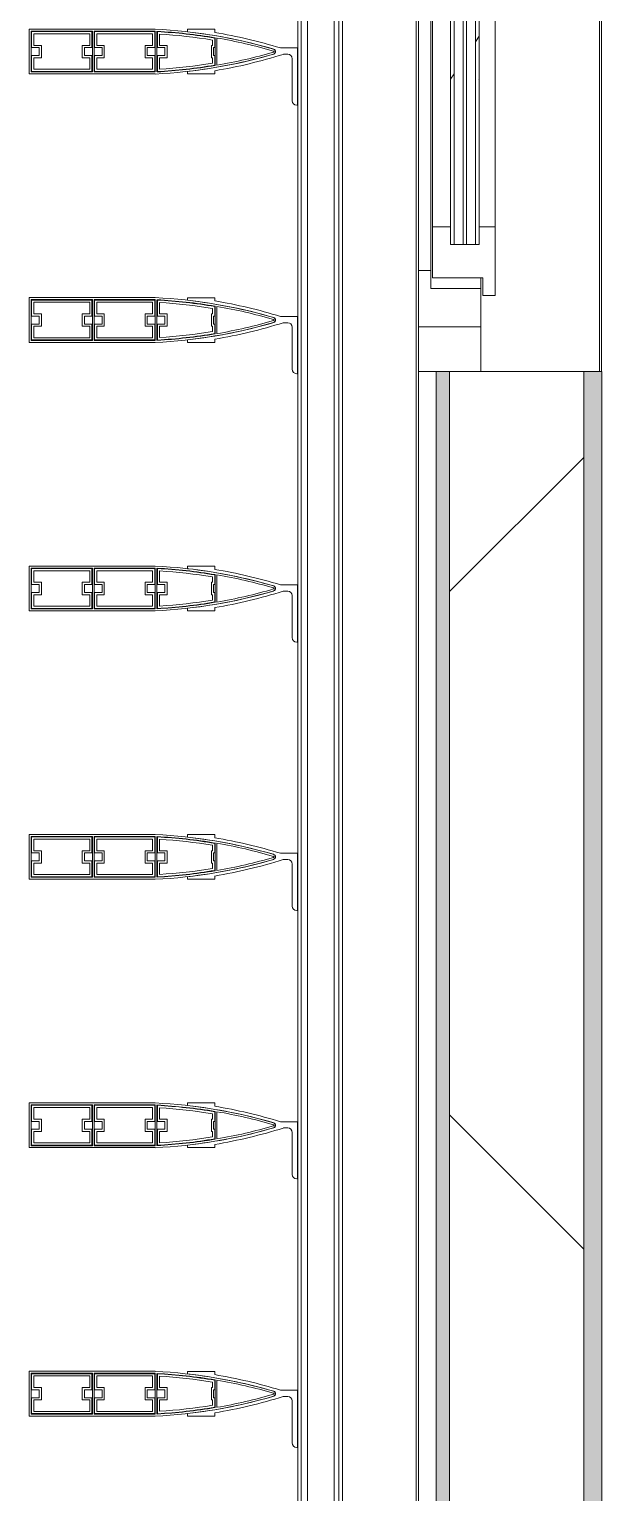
# Model space of a CAD drawing. Header units: millimetres. Extents: x 48966 to 155647, y -43515 to 26217.
# Drawn here: x 56392 to 57032, y 16257 to 17892 of the extents above; entities that cross this region are included whole.
import ezdxf

# ---------------------------------------------------------------- set-up
doc = ezdxf.new("R2010")
doc.units = ezdxf.units.MM
for name, color, linetype, lineweight in [('Каркас_Импост', 7, 'Continuous', 9), ('Обобщенные модели', 7, 'Continuous', 9), ('Обобщенные модели-1', 7, 'Continuous', 18), ('Общие ребра', 7, 'Continuous', 9), ('Окна', 7, 'Continuous', 9), ('Остекление', 7, 'Continuous', 9), ('Перекрытия', 7, 'Continuous', 9), ('Стены', 7, 'Continuous', 9), ('Стены-1', 7, 'Continuous', 18), ('Штриховка разреза-1', 7, 'Continuous', 9)]:
    doc.layers.add(name, color=color, linetype=linetype, lineweight=lineweight)
doc.layers.add('Окна-1', color=7, linetype='Continuous', lineweight=9, true_color=0x804000)
pattern_1 = [(0, (0, 0), (812.8, 203.2), [67.056, -542.544, 67.056, -542.544, -3251.2]), (0, (0, 0), (812.8, 203.2), [-1219.2, 67.056, -1152.144, 67.056, -542.544, -1422.4]), (0, (0, 0), (812.8, 203.2), [-3048, 67.056, -339.344, 67.056, -948.944]), (120, (304.8, 101.6), (-582.37636, 602.30545), [67.056, -542.544, 67.056, -542.544, -3251.2]), (120, (304.8, 101.6), (-582.37636, 602.30545), [-1219.2, 67.056, -1152.144, 67.056, -542.544, -1422.4]), (120, (304.8, 101.6), (-582.37636, 602.30545), [-3048, 67.056, -339.344, 67.056, -948.944]), (240, (406.4, 508), (-230.42364, -805.50545), [67.056, -542.544, 67.056, -542.544, -3251.2]), (240, (406.4, 508), (-230.42364, -805.50545), [-1219.2, 67.056, -1152.144, 67.056, -542.544, -1422.4]), (240, (406.4, 508), (-230.42364, -805.50545), [-3048, 67.056, -339.344, 67.056, -948.944])]
pattern_2 = [(146.31, (-17736.09, 56609.08), (-1066.80005, 533.399), [201.168, -1722.033]), (146.31, (-17768.09, 56598.42), (-1066.80005, 533.399), [201.168, -1722.033]), (146.31, (-17768.09, 56662.42), (-1066.80005, 533.399), [201.168, -1722.033])]

# ---------------------------------------------------------------- blocks, each defined once
blk = doc.blocks.new('Обвязочная балка 1 - Обвязочная балка 1-1451838-План 5-го этажа на отм_ _12_600')
at = {"layer": 'Обобщенные модели'}
for p, q in [((56702.6, 20067.1), (56702.5, -21690.9)), ((56732.4, -21690.9), (56732.5, 20067.1))]:
    blk.add_line(p, q, dxfattribs=at)
at = {"layer": 'Обобщенные модели-1'}
for p, q in [((56691.7, 20067.1), (56691.6, -21690.9)), ((56695.6, -21690.9), (56695.7, 20067.1)), ((56737.7, 20067.1), (56737.6, -21690.9)), ((56741.6, -21690.9), (56741.7, 20067.1))]:
    blk.add_line(p, q, dxfattribs=at)
blk = doc.blocks.new('Профиль ламели195 - Профиль ламели-1507029-План 5-го этажа на отм_ _12_600')
at = {"layer": 'Обобщенные модели-1'}
for p, q in [((64006.9, 24507.1), (64006.9, 24366.2)), ((64056.9, 24507.1), (64006.9, 24507.1)), ((64009.1, 24436.5), (64009.1, 24504.9)), ((64009.1, 24504.9), (64054.7, 24504.9)), ((64027.4, 24504.4), (64009.6, 24504.4)), ((64009.6, 24504.4), (64009.6, 24437)), ((64012.1, 24439.5), (64012.1, 24501.9)), ((64012.1, 24501.9), (64024.9, 24501.9)), ((64024.9, 24501.9), (64024.9, 24493.5)), ((64027.4, 24496), (64027.4, 24504.4)), ((64054.2, 24504.4), (64036.3, 24504.4)), ((64036.3, 24504.4), (64036.3, 24496)), ((64038.8, 24493.5), (64038.8, 24501.9)), ((64038.8, 24501.9), (64051.7, 24501.9)), ((64051.7, 24501.9), (64051.7, 24439.5)), ((64054.2, 24437), (64054.2, 24504.4)), ((64054.7, 24504.9), (64054.7, 24436.5)), ((64056.9, 24366.2), (64056.9, 24507.1)), ((64024.9, 24493.5), (64038.8, 24493.5)), ((64036.3, 24496), (64027.4, 24496)), ((64054.7, 24436.5), (64009.1, 24436.5)), ((64009.6, 24437), (64027.4, 24437)), ((64024.9, 24439.5), (64012.1, 24439.5)), ((64038.8, 24447.9), (64024.9, 24447.9)), ((64024.9, 24447.9), (64024.9, 24439.5)), ((64027.4, 24437), (64027.4, 24445.4)), ((64027.4, 24445.4), (64036.3, 24445.4)), ((64036.3, 24445.4), (64036.3, 24437)), ((64036.3, 24437), (64054.2, 24437)), ((64038.8, 24439.5), (64038.8, 24447.9)), ((64051.7, 24439.5), (64038.8, 24439.5)), ((64009.1, 24434.6), (64054.7, 24434.6)), ((64009.1, 24366.2), (64009.1, 24434.6)), ((64027.4, 24434.1), (64009.6, 24434.1)), ((64009.6, 24434.1), (64009.6, 24366.7)), ((64012.1, 24369.2), (64012.1, 24431.6)), ((64012.1, 24431.6), (64024.9, 24431.6)), ((64024.9, 24431.6), (64024.9, 24423.2)), ((64024.9, 24423.2), (64038.8, 24423.2)), ((64027.4, 24425.7), (64027.4, 24434.1)), ((64036.3, 24425.7), (64027.4, 24425.7)), ((64054.2, 24434.1), (64036.3, 24434.1)), ((64036.3, 24434.1), (64036.3, 24425.7)), ((64038.8, 24423.2), (64038.8, 24431.6)), ((64038.8, 24431.6), (64051.7, 24431.6)), ((64051.7, 24431.6), (64051.7, 24369.2)), ((64054.2, 24366.7), (64054.2, 24434.1)), ((64054.7, 24434.6), (64054.7, 24366.2)), ((64038.8, 24377.6), (64024.9, 24377.6)), ((64024.9, 24377.6), (64024.9, 24369.2)), ((64027.4, 24366.7), (64027.4, 24375.1)), ((64027.4, 24375.1), (64036.3, 24375.1)), ((64036.3, 24375.1), (64036.3, 24366.7)), ((64038.8, 24369.2), (64038.8, 24377.6)), ((64054.7, 24366.2), (64009.1, 24366.2)), ((64009.1, 24364.3), (64054.6, 24364.3)), ((64009.6, 24366.7), (64027.4, 24366.7)), ((64027.4, 24363.8), (64009.6, 24363.8)), ((64024.9, 24369.2), (64012.1, 24369.2)), ((64012.2, 24361.3), (64024.9, 24361.3)), ((64024.9, 24361.3), (64024.9, 24352.9)), ((64027.4, 24355.4), (64027.4, 24363.8)), ((64036.3, 24355.4), (64027.4, 24355.4)), ((64036.3, 24366.7), (64054.2, 24366.7)), ((64054.2, 24363.8), (64036.3, 24363.8)), ((64036.3, 24363.8), (64036.3, 24355.4)), ((64051.7, 24369.2), (64038.8, 24369.2)), ((64038.8, 24352.9), (64038.8, 24361.3)), ((64038.8, 24361.3), (64051.5, 24361.3)), ((64024.9, 24352.9), (64038.8, 24352.9)), ((64009.8, 24330.1), (64006.9, 24330.1)), ((64006.9, 24330.1), (64006.9, 24299.7)), ((64056.8, 24330.1), (64053.9, 24330.1)), ((64056.8, 24299.7), (64056.8, 24330.1)), ((64006.9, 24299.7), (64010.5, 24299.7)), ((64047.4, 24299.2), (64016.3, 24299.2)), ((64016.6, 24297.3), (64047.1, 24297.3)), ((64016.8, 24299.7), (64027.4, 24299.7)), ((64024.9, 24302.2), (64018.9, 24302.2)), ((64038.8, 24303.5), (64024.9, 24303.5)), ((64024.9, 24303.5), (64024.9, 24302.2)), ((64027.4, 24299.7), (64027.4, 24301)), ((64027.4, 24301), (64036.3, 24301)), ((64036.3, 24301), (64036.3, 24299.7)), ((64036.3, 24299.7), (64046.9, 24299.7)), ((64038.8, 24302.2), (64038.8, 24303.5)), ((64044.8, 24302.2), (64038.8, 24302.2)), ((64053.2, 24299.7), (64056.8, 24299.7)), ((64035.9, 24207.1), (64035.9, 24226.3)), ((63971.9, 24208.1), (63971.9, 24207.1)), ((63971.9, 24207.1), (64035.9, 24207.1)), ((64023.9, 24213.1), (63976.9, 24213.1)), ((64028.9, 24223), (64028.9, 24218.1))]:
    blk.add_line(p, q, dxfattribs=at)
for centre, radius, start, end in [((64580.6, 24394.6), 574.5, 182.8338, 196.2258), ((64580.7, 24394.3), 572.3, 183.0109, 189.5715), ((64580.4, 24395.9), 571.8, 183.2193, 189.6867), ((64580.5, 24395.6), 569.3, 183.4571, 189.4457), ((63483.1, 24394.6), 574.5, 343.7742, 357.1662), ((63483.2, 24395.6), 569.3, 350.5543, 356.5429), ((63483.3, 24395.9), 571.8, 350.3133, 356.7807), ((63483, 24394.3), 572.3, 350.4285, 356.9891), ((64580.6, 24394.6), 574.5, 186.4465, 196.2576), ((63483.1, 24394.6), 574.5, 343.7424, 353.5535), ((64577.1, 24394.6), 574.5, 189.5084, 197.3712), ((64549, 24386.8), 539.8, 189.5428, 196.4344), ((63514.7, 24386.8), 539.8, 343.5656, 350.4572), ((63486.6, 24394.6), 574.5, 342.9661, 350.4916), ((64031.9, 24235.1), 3, 200, 340), ((64031.9, 24234.5), 2.84, 196.2576, 343.7424), ((64031.9, 24234.2), 0.645, 196.4344, 343.5656), ((63976.9, 24208.1), 5, 90, 180), ((64023.9, 24218.1), 5, 270, 0)]:
    blk.add_arc(centre, radius, start, end, dxfattribs=at)
blk = doc.blocks.new('Профиль ламели196 - Профиль ламели-1507293-План 5-го этажа на отм_ _12_600')
at = {"layer": 'Обобщенные модели-1'}
for p, q in [((64006.9, 24507.1), (64006.9, 24366.2)), ((64056.9, 24507.1), (64006.9, 24507.1)), ((64009.1, 24436.5), (64009.1, 24504.9)), ((64009.1, 24504.9), (64054.7, 24504.9)), ((64027.4, 24504.4), (64009.6, 24504.4)), ((64009.6, 24504.4), (64009.6, 24437)), ((64012.1, 24439.5), (64012.1, 24501.9)), ((64012.1, 24501.9), (64024.9, 24501.9)), ((64024.9, 24501.9), (64024.9, 24493.5)), ((64027.4, 24496), (64027.4, 24504.4)), ((64054.2, 24504.4), (64036.3, 24504.4)), ((64036.3, 24504.4), (64036.3, 24496)), ((64038.8, 24493.5), (64038.8, 24501.9)), ((64038.8, 24501.9), (64051.7, 24501.9)), ((64051.7, 24501.9), (64051.7, 24439.5)), ((64054.2, 24437), (64054.2, 24504.4)), ((64054.7, 24504.9), (64054.7, 24436.5)), ((64056.9, 24366.2), (64056.9, 24507.1)), ((64024.9, 24493.5), (64038.8, 24493.5)), ((64036.3, 24496), (64027.4, 24496)), ((64054.7, 24436.5), (64009.1, 24436.5)), ((64009.6, 24437), (64027.4, 24437)), ((64024.9, 24439.5), (64012.1, 24439.5)), ((64038.8, 24447.9), (64024.9, 24447.9)), ((64024.9, 24447.9), (64024.9, 24439.5)), ((64027.4, 24437), (64027.4, 24445.4)), ((64027.4, 24445.4), (64036.3, 24445.4)), ((64036.3, 24445.4), (64036.3, 24437)), ((64036.3, 24437), (64054.2, 24437)), ((64038.8, 24439.5), (64038.8, 24447.9)), ((64051.7, 24439.5), (64038.8, 24439.5)), ((64009.1, 24434.6), (64054.7, 24434.6)), ((64009.1, 24366.2), (64009.1, 24434.6)), ((64027.4, 24434.1), (64009.6, 24434.1)), ((64009.6, 24434.1), (64009.6, 24366.7)), ((64012.1, 24369.2), (64012.1, 24431.6)), ((64012.1, 24431.6), (64024.9, 24431.6)), ((64024.9, 24431.6), (64024.9, 24423.2)), ((64024.9, 24423.2), (64038.8, 24423.2)), ((64027.4, 24425.7), (64027.4, 24434.1)), ((64036.3, 24425.7), (64027.4, 24425.7)), ((64054.2, 24434.1), (64036.3, 24434.1)), ((64036.3, 24434.1), (64036.3, 24425.7)), ((64038.8, 24423.2), (64038.8, 24431.6)), ((64038.8, 24431.6), (64051.7, 24431.6)), ((64051.7, 24431.6), (64051.7, 24369.2)), ((64054.2, 24366.7), (64054.2, 24434.1)), ((64054.7, 24434.6), (64054.7, 24366.2)), ((64038.8, 24377.6), (64024.9, 24377.6)), ((64024.9, 24377.6), (64024.9, 24369.2)), ((64027.4, 24366.7), (64027.4, 24375.1)), ((64027.4, 24375.1), (64036.3, 24375.1)), ((64036.3, 24375.1), (64036.3, 24366.7)), ((64038.8, 24369.2), (64038.8, 24377.6)), ((64054.7, 24366.2), (64009.1, 24366.2)), ((64009.1, 24364.3), (64054.6, 24364.3)), ((64009.6, 24366.7), (64027.4, 24366.7)), ((64027.4, 24363.8), (64009.6, 24363.8)), ((64024.9, 24369.2), (64012.1, 24369.2)), ((64012.2, 24361.3), (64024.9, 24361.3)), ((64024.9, 24361.3), (64024.9, 24352.9)), ((64027.4, 24355.4), (64027.4, 24363.8)), ((64036.3, 24355.4), (64027.4, 24355.4)), ((64036.3, 24366.7), (64054.2, 24366.7)), ((64054.2, 24363.8), (64036.3, 24363.8)), ((64036.3, 24363.8), (64036.3, 24355.4)), ((64051.7, 24369.2), (64038.8, 24369.2)), ((64038.8, 24352.9), (64038.8, 24361.3)), ((64038.8, 24361.3), (64051.5, 24361.3)), ((64024.9, 24352.9), (64038.8, 24352.9)), ((64009.8, 24330.1), (64006.9, 24330.1)), ((64006.9, 24330.1), (64006.9, 24299.7)), ((64056.8, 24330.1), (64053.9, 24330.1)), ((64056.8, 24299.7), (64056.8, 24330.1)), ((64006.9, 24299.7), (64010.5, 24299.7)), ((64047.4, 24299.2), (64016.3, 24299.2)), ((64016.6, 24297.3), (64047.1, 24297.3)), ((64016.8, 24299.7), (64027.4, 24299.7)), ((64024.9, 24302.2), (64018.9, 24302.2)), ((64038.8, 24303.5), (64024.9, 24303.5)), ((64024.9, 24303.5), (64024.9, 24302.2)), ((64027.4, 24299.7), (64027.4, 24301)), ((64027.4, 24301), (64036.3, 24301)), ((64036.3, 24301), (64036.3, 24299.7)), ((64036.3, 24299.7), (64046.9, 24299.7)), ((64038.8, 24302.2), (64038.8, 24303.5)), ((64044.8, 24302.2), (64038.8, 24302.2)), ((64053.2, 24299.7), (64056.8, 24299.7)), ((64035.9, 24207.1), (64035.9, 24226.3)), ((63971.9, 24208.1), (63971.9, 24207.1)), ((63971.9, 24207.1), (64035.9, 24207.1)), ((64023.9, 24213.1), (63976.9, 24213.1)), ((64028.9, 24223), (64028.9, 24218.1))]:
    blk.add_line(p, q, dxfattribs=at)
for centre, radius, start, end in [((64580.6, 24394.6), 574.5, 182.8338, 196.2258), ((64580.7, 24394.3), 572.3, 183.0109, 189.5715), ((64580.4, 24395.9), 571.8, 183.2193, 189.6867), ((64580.5, 24395.6), 569.3, 183.4571, 189.4457), ((63483.1, 24394.6), 574.5, 343.7742, 357.1662), ((63483.2, 24395.6), 569.3, 350.5543, 356.5429), ((63483.3, 24395.9), 571.8, 350.3133, 356.7807), ((63483, 24394.3), 572.3, 350.4285, 356.9891), ((64580.6, 24394.6), 574.5, 186.4465, 196.2576), ((63483.1, 24394.6), 574.5, 343.7424, 353.5535), ((64577.1, 24394.6), 574.5, 189.5084, 197.3712), ((64549, 24386.8), 539.8, 189.5428, 196.4344), ((63514.7, 24386.8), 539.8, 343.5656, 350.4572), ((63486.6, 24394.6), 574.5, 342.9661, 350.4916), ((64031.9, 24235.1), 3, 200, 340), ((64031.9, 24234.5), 2.84, 196.2576, 343.7424), ((64031.9, 24234.2), 0.645, 196.4344, 343.5656), ((63976.9, 24208.1), 5, 90, 180), ((64023.9, 24218.1), 5, 270, 0)]:
    blk.add_arc(centre, radius, start, end, dxfattribs=at)
blk = doc.blocks.new('Профиль ламели197 - Профиль ламели-1507557-План 5-го этажа на отм_ _12_600')
at = {"layer": 'Обобщенные модели-1'}
for p, q in [((64006.9, 24507.1), (64006.9, 24366.2)), ((64056.9, 24507.1), (64006.9, 24507.1)), ((64009.1, 24436.5), (64009.1, 24504.9)), ((64009.1, 24504.9), (64054.7, 24504.9)), ((64027.4, 24504.4), (64009.6, 24504.4)), ((64009.6, 24504.4), (64009.6, 24437)), ((64012.1, 24439.5), (64012.1, 24501.9)), ((64012.1, 24501.9), (64024.9, 24501.9)), ((64024.9, 24501.9), (64024.9, 24493.5)), ((64027.4, 24496), (64027.4, 24504.4)), ((64054.2, 24504.4), (64036.3, 24504.4)), ((64036.3, 24504.4), (64036.3, 24496)), ((64038.8, 24493.5), (64038.8, 24501.9)), ((64038.8, 24501.9), (64051.7, 24501.9)), ((64051.7, 24501.9), (64051.7, 24439.5)), ((64054.2, 24437), (64054.2, 24504.4)), ((64054.7, 24504.9), (64054.7, 24436.5)), ((64056.9, 24366.2), (64056.9, 24507.1)), ((64024.9, 24493.5), (64038.8, 24493.5)), ((64036.3, 24496), (64027.4, 24496)), ((64054.7, 24436.5), (64009.1, 24436.5)), ((64009.6, 24437), (64027.4, 24437)), ((64024.9, 24439.5), (64012.1, 24439.5)), ((64038.8, 24447.9), (64024.9, 24447.9)), ((64024.9, 24447.9), (64024.9, 24439.5)), ((64027.4, 24437), (64027.4, 24445.4)), ((64027.4, 24445.4), (64036.3, 24445.4)), ((64036.3, 24445.4), (64036.3, 24437)), ((64036.3, 24437), (64054.2, 24437)), ((64038.8, 24439.5), (64038.8, 24447.9)), ((64051.7, 24439.5), (64038.8, 24439.5)), ((64009.1, 24434.6), (64054.7, 24434.6)), ((64009.1, 24366.2), (64009.1, 24434.6)), ((64027.4, 24434.1), (64009.6, 24434.1)), ((64009.6, 24434.1), (64009.6, 24366.7)), ((64012.1, 24369.2), (64012.1, 24431.6)), ((64012.1, 24431.6), (64024.9, 24431.6)), ((64024.9, 24431.6), (64024.9, 24423.2)), ((64024.9, 24423.2), (64038.8, 24423.2)), ((64027.4, 24425.7), (64027.4, 24434.1)), ((64036.3, 24425.7), (64027.4, 24425.7)), ((64054.2, 24434.1), (64036.3, 24434.1)), ((64036.3, 24434.1), (64036.3, 24425.7)), ((64038.8, 24423.2), (64038.8, 24431.6)), ((64038.8, 24431.6), (64051.7, 24431.6)), ((64051.7, 24431.6), (64051.7, 24369.2)), ((64054.2, 24366.7), (64054.2, 24434.1)), ((64054.7, 24434.6), (64054.7, 24366.2)), ((64038.8, 24377.6), (64024.9, 24377.6)), ((64024.9, 24377.6), (64024.9, 24369.2)), ((64027.4, 24366.7), (64027.4, 24375.1)), ((64027.4, 24375.1), (64036.3, 24375.1)), ((64036.3, 24375.1), (64036.3, 24366.7)), ((64038.8, 24369.2), (64038.8, 24377.6)), ((64054.7, 24366.2), (64009.1, 24366.2)), ((64009.1, 24364.3), (64054.6, 24364.3)), ((64009.6, 24366.7), (64027.4, 24366.7)), ((64027.4, 24363.8), (64009.6, 24363.8)), ((64024.9, 24369.2), (64012.1, 24369.2)), ((64012.2, 24361.3), (64024.9, 24361.3)), ((64024.9, 24361.3), (64024.9, 24352.9)), ((64027.4, 24355.4), (64027.4, 24363.8)), ((64036.3, 24355.4), (64027.4, 24355.4)), ((64036.3, 24366.7), (64054.2, 24366.7)), ((64054.2, 24363.8), (64036.3, 24363.8)), ((64036.3, 24363.8), (64036.3, 24355.4)), ((64051.7, 24369.2), (64038.8, 24369.2)), ((64038.8, 24352.9), (64038.8, 24361.3)), ((64038.8, 24361.3), (64051.5, 24361.3)), ((64024.9, 24352.9), (64038.8, 24352.9)), ((64009.8, 24330.1), (64006.9, 24330.1)), ((64006.9, 24330.1), (64006.9, 24299.7)), ((64056.8, 24330.1), (64053.9, 24330.1)), ((64056.8, 24299.7), (64056.8, 24330.1)), ((64006.9, 24299.7), (64010.5, 24299.7)), ((64047.4, 24299.2), (64016.3, 24299.2)), ((64016.6, 24297.3), (64047.1, 24297.3)), ((64016.8, 24299.7), (64027.4, 24299.7)), ((64024.9, 24302.2), (64018.9, 24302.2)), ((64038.8, 24303.5), (64024.9, 24303.5)), ((64024.9, 24303.5), (64024.9, 24302.2)), ((64027.4, 24299.7), (64027.4, 24301)), ((64027.4, 24301), (64036.3, 24301)), ((64036.3, 24301), (64036.3, 24299.7)), ((64036.3, 24299.7), (64046.9, 24299.7)), ((64038.8, 24302.2), (64038.8, 24303.5)), ((64044.8, 24302.2), (64038.8, 24302.2)), ((64053.2, 24299.7), (64056.8, 24299.7)), ((64035.9, 24207.1), (64035.9, 24226.3)), ((63971.9, 24208.1), (63971.9, 24207.1)), ((63971.9, 24207.1), (64035.9, 24207.1)), ((64023.9, 24213.1), (63976.9, 24213.1)), ((64028.9, 24223), (64028.9, 24218.1))]:
    blk.add_line(p, q, dxfattribs=at)
for centre, radius, start, end in [((64580.6, 24394.6), 574.5, 182.8338, 196.2258), ((64580.7, 24394.3), 572.3, 183.0109, 189.5715), ((64580.4, 24395.9), 571.8, 183.2193, 189.6867), ((64580.5, 24395.6), 569.3, 183.4571, 189.4457), ((63483.1, 24394.6), 574.5, 343.7742, 357.1662), ((63483.2, 24395.6), 569.3, 350.5543, 356.5429), ((63483.3, 24395.9), 571.8, 350.3133, 356.7807), ((63483, 24394.3), 572.3, 350.4285, 356.9891), ((64580.6, 24394.6), 574.5, 186.4465, 196.2576), ((63483.1, 24394.6), 574.5, 343.7424, 353.5535), ((64577.1, 24394.6), 574.5, 189.5084, 197.3712), ((64549, 24386.8), 539.8, 189.5428, 196.4344), ((63514.7, 24386.8), 539.8, 343.5656, 350.4572), ((63486.6, 24394.6), 574.5, 342.9661, 350.4916), ((64031.9, 24235.1), 3, 200, 340), ((64031.9, 24234.5), 2.84, 196.2576, 343.7424), ((64031.9, 24234.2), 0.645, 196.4344, 343.5656), ((63976.9, 24208.1), 5, 90, 180), ((64023.9, 24218.1), 5, 270, 0)]:
    blk.add_arc(centre, radius, start, end, dxfattribs=at)
blk = doc.blocks.new('Профиль ламели198 - Профиль ламели-1507821-План 5-го этажа на отм_ _12_600')
at = {"layer": 'Обобщенные модели-1'}
for p, q in [((64006.9, 24507.1), (64006.9, 24366.2)), ((64056.9, 24507.1), (64006.9, 24507.1)), ((64009.1, 24436.5), (64009.1, 24504.9)), ((64009.1, 24504.9), (64054.7, 24504.9)), ((64027.4, 24504.4), (64009.6, 24504.4)), ((64009.6, 24504.4), (64009.6, 24437)), ((64012.1, 24439.5), (64012.1, 24501.9)), ((64012.1, 24501.9), (64024.9, 24501.9)), ((64024.9, 24501.9), (64024.9, 24493.5)), ((64027.4, 24496), (64027.4, 24504.4)), ((64054.2, 24504.4), (64036.3, 24504.4)), ((64036.3, 24504.4), (64036.3, 24496)), ((64038.8, 24493.5), (64038.8, 24501.9)), ((64038.8, 24501.9), (64051.7, 24501.9)), ((64051.7, 24501.9), (64051.7, 24439.5)), ((64054.2, 24437), (64054.2, 24504.4)), ((64054.7, 24504.9), (64054.7, 24436.5)), ((64056.9, 24366.2), (64056.9, 24507.1)), ((64024.9, 24493.5), (64038.8, 24493.5)), ((64036.3, 24496), (64027.4, 24496)), ((64054.7, 24436.5), (64009.1, 24436.5)), ((64009.6, 24437), (64027.4, 24437)), ((64024.9, 24439.5), (64012.1, 24439.5)), ((64038.8, 24447.9), (64024.9, 24447.9)), ((64024.9, 24447.9), (64024.9, 24439.5)), ((64027.4, 24437), (64027.4, 24445.4)), ((64027.4, 24445.4), (64036.3, 24445.4)), ((64036.3, 24445.4), (64036.3, 24437)), ((64036.3, 24437), (64054.2, 24437)), ((64038.8, 24439.5), (64038.8, 24447.9)), ((64051.7, 24439.5), (64038.8, 24439.5)), ((64009.1, 24434.6), (64054.7, 24434.6)), ((64009.1, 24366.2), (64009.1, 24434.6)), ((64027.4, 24434.1), (64009.6, 24434.1)), ((64009.6, 24434.1), (64009.6, 24366.7)), ((64012.1, 24369.2), (64012.1, 24431.6)), ((64012.1, 24431.6), (64024.9, 24431.6)), ((64024.9, 24431.6), (64024.9, 24423.2)), ((64024.9, 24423.2), (64038.8, 24423.2)), ((64027.4, 24425.7), (64027.4, 24434.1)), ((64036.3, 24425.7), (64027.4, 24425.7)), ((64054.2, 24434.1), (64036.3, 24434.1)), ((64036.3, 24434.1), (64036.3, 24425.7)), ((64038.8, 24423.2), (64038.8, 24431.6)), ((64038.8, 24431.6), (64051.7, 24431.6)), ((64051.7, 24431.6), (64051.7, 24369.2)), ((64054.2, 24366.7), (64054.2, 24434.1)), ((64054.7, 24434.6), (64054.7, 24366.2)), ((64038.8, 24377.6), (64024.9, 24377.6)), ((64024.9, 24377.6), (64024.9, 24369.2)), ((64027.4, 24366.7), (64027.4, 24375.1)), ((64027.4, 24375.1), (64036.3, 24375.1)), ((64036.3, 24375.1), (64036.3, 24366.7)), ((64038.8, 24369.2), (64038.8, 24377.6)), ((64054.7, 24366.2), (64009.1, 24366.2)), ((64009.1, 24364.3), (64054.6, 24364.3)), ((64009.6, 24366.7), (64027.4, 24366.7)), ((64027.4, 24363.8), (64009.6, 24363.8)), ((64024.9, 24369.2), (64012.1, 24369.2)), ((64012.2, 24361.3), (64024.9, 24361.3)), ((64024.9, 24361.3), (64024.9, 24352.9)), ((64027.4, 24355.4), (64027.4, 24363.8)), ((64036.3, 24355.4), (64027.4, 24355.4)), ((64036.3, 24366.7), (64054.2, 24366.7)), ((64054.2, 24363.8), (64036.3, 24363.8)), ((64036.3, 24363.8), (64036.3, 24355.4)), ((64051.7, 24369.2), (64038.8, 24369.2)), ((64038.8, 24352.9), (64038.8, 24361.3)), ((64038.8, 24361.3), (64051.5, 24361.3)), ((64024.9, 24352.9), (64038.8, 24352.9)), ((64009.8, 24330.1), (64006.9, 24330.1)), ((64006.9, 24330.1), (64006.9, 24299.7)), ((64056.8, 24330.1), (64053.9, 24330.1)), ((64056.8, 24299.7), (64056.8, 24330.1)), ((64006.9, 24299.7), (64010.5, 24299.7)), ((64047.4, 24299.2), (64016.3, 24299.2)), ((64016.6, 24297.3), (64047.1, 24297.3)), ((64016.8, 24299.7), (64027.4, 24299.7)), ((64024.9, 24302.2), (64018.9, 24302.2)), ((64038.8, 24303.5), (64024.9, 24303.5)), ((64024.9, 24303.5), (64024.9, 24302.2)), ((64027.4, 24299.7), (64027.4, 24301)), ((64027.4, 24301), (64036.3, 24301)), ((64036.3, 24301), (64036.3, 24299.7)), ((64036.3, 24299.7), (64046.9, 24299.7)), ((64038.8, 24302.2), (64038.8, 24303.5)), ((64044.8, 24302.2), (64038.8, 24302.2)), ((64053.2, 24299.7), (64056.8, 24299.7)), ((64035.9, 24207.1), (64035.9, 24226.3)), ((63971.9, 24208.1), (63971.9, 24207.1)), ((63971.9, 24207.1), (64035.9, 24207.1)), ((64023.9, 24213.1), (63976.9, 24213.1)), ((64028.9, 24223), (64028.9, 24218.1))]:
    blk.add_line(p, q, dxfattribs=at)
for centre, radius, start, end in [((64580.6, 24394.6), 574.5, 182.8338, 196.2258), ((64580.7, 24394.3), 572.3, 183.0109, 189.5715), ((64580.4, 24395.9), 571.8, 183.2193, 189.6867), ((64580.5, 24395.6), 569.3, 183.4571, 189.4457), ((63483.1, 24394.6), 574.5, 343.7742, 357.1662), ((63483.2, 24395.6), 569.3, 350.5543, 356.5429), ((63483.3, 24395.9), 571.8, 350.3133, 356.7807), ((63483, 24394.3), 572.3, 350.4285, 356.9891), ((64580.6, 24394.6), 574.5, 186.4465, 196.2576), ((63483.1, 24394.6), 574.5, 343.7424, 353.5535), ((64577.1, 24394.6), 574.5, 189.5084, 197.3712), ((64549, 24386.8), 539.8, 189.5428, 196.4344), ((63514.7, 24386.8), 539.8, 343.5656, 350.4572), ((63486.6, 24394.6), 574.5, 342.9661, 350.4916), ((64031.9, 24235.1), 3, 200, 340), ((64031.9, 24234.5), 2.84, 196.2576, 343.7424), ((64031.9, 24234.2), 0.645, 196.4344, 343.5656), ((63976.9, 24208.1), 5, 90, 180), ((64023.9, 24218.1), 5, 270, 0)]:
    blk.add_arc(centre, radius, start, end, dxfattribs=at)
blk = doc.blocks.new('Профиль ламели199 - Профиль ламели-1508085-План 5-го этажа на отм_ _12_600')
at = {"layer": 'Обобщенные модели-1'}
for p, q in [((64006.9, 24507.1), (64006.9, 24366.2)), ((64056.9, 24507.1), (64006.9, 24507.1)), ((64009.1, 24436.5), (64009.1, 24504.9)), ((64009.1, 24504.9), (64054.7, 24504.9)), ((64027.4, 24504.4), (64009.6, 24504.4)), ((64009.6, 24504.4), (64009.6, 24437)), ((64012.1, 24439.5), (64012.1, 24501.9)), ((64012.1, 24501.9), (64024.9, 24501.9)), ((64024.9, 24501.9), (64024.9, 24493.5)), ((64027.4, 24496), (64027.4, 24504.4)), ((64054.2, 24504.4), (64036.3, 24504.4)), ((64036.3, 24504.4), (64036.3, 24496)), ((64038.8, 24493.5), (64038.8, 24501.9)), ((64038.8, 24501.9), (64051.7, 24501.9)), ((64051.7, 24501.9), (64051.7, 24439.5)), ((64054.2, 24437), (64054.2, 24504.4)), ((64054.7, 24504.9), (64054.7, 24436.5)), ((64056.9, 24366.2), (64056.9, 24507.1)), ((64024.9, 24493.5), (64038.8, 24493.5)), ((64036.3, 24496), (64027.4, 24496)), ((64054.7, 24436.5), (64009.1, 24436.5)), ((64009.6, 24437), (64027.4, 24437)), ((64024.9, 24439.5), (64012.1, 24439.5)), ((64038.8, 24447.9), (64024.9, 24447.9)), ((64024.9, 24447.9), (64024.9, 24439.5)), ((64027.4, 24437), (64027.4, 24445.4)), ((64027.4, 24445.4), (64036.3, 24445.4)), ((64036.3, 24445.4), (64036.3, 24437)), ((64036.3, 24437), (64054.2, 24437)), ((64038.8, 24439.5), (64038.8, 24447.9)), ((64051.7, 24439.5), (64038.8, 24439.5)), ((64009.1, 24434.6), (64054.7, 24434.6)), ((64009.1, 24366.2), (64009.1, 24434.6)), ((64027.4, 24434.1), (64009.6, 24434.1)), ((64009.6, 24434.1), (64009.6, 24366.7)), ((64012.1, 24369.2), (64012.1, 24431.6)), ((64012.1, 24431.6), (64024.9, 24431.6)), ((64024.9, 24431.6), (64024.9, 24423.2)), ((64024.9, 24423.2), (64038.8, 24423.2)), ((64027.4, 24425.7), (64027.4, 24434.1)), ((64036.3, 24425.7), (64027.4, 24425.7)), ((64054.2, 24434.1), (64036.3, 24434.1)), ((64036.3, 24434.1), (64036.3, 24425.7)), ((64038.8, 24423.2), (64038.8, 24431.6)), ((64038.8, 24431.6), (64051.7, 24431.6)), ((64051.7, 24431.6), (64051.7, 24369.2)), ((64054.2, 24366.7), (64054.2, 24434.1)), ((64054.7, 24434.6), (64054.7, 24366.2)), ((64038.8, 24377.6), (64024.9, 24377.6)), ((64024.9, 24377.6), (64024.9, 24369.2)), ((64027.4, 24366.7), (64027.4, 24375.1)), ((64027.4, 24375.1), (64036.3, 24375.1)), ((64036.3, 24375.1), (64036.3, 24366.7)), ((64038.8, 24369.2), (64038.8, 24377.6)), ((64054.7, 24366.2), (64009.1, 24366.2)), ((64009.1, 24364.3), (64054.6, 24364.3)), ((64009.6, 24366.7), (64027.4, 24366.7)), ((64027.4, 24363.8), (64009.6, 24363.8)), ((64024.9, 24369.2), (64012.1, 24369.2)), ((64012.2, 24361.3), (64024.9, 24361.3)), ((64024.9, 24361.3), (64024.9, 24352.9)), ((64027.4, 24355.4), (64027.4, 24363.8)), ((64036.3, 24355.4), (64027.4, 24355.4)), ((64036.3, 24366.7), (64054.2, 24366.7)), ((64054.2, 24363.8), (64036.3, 24363.8)), ((64036.3, 24363.8), (64036.3, 24355.4)), ((64051.7, 24369.2), (64038.8, 24369.2)), ((64038.8, 24352.9), (64038.8, 24361.3)), ((64038.8, 24361.3), (64051.5, 24361.3)), ((64024.9, 24352.9), (64038.8, 24352.9)), ((64009.8, 24330.1), (64006.9, 24330.1)), ((64006.9, 24330.1), (64006.9, 24299.7)), ((64056.8, 24330.1), (64053.9, 24330.1)), ((64056.8, 24299.7), (64056.8, 24330.1)), ((64006.9, 24299.7), (64010.5, 24299.7)), ((64047.4, 24299.2), (64016.3, 24299.2)), ((64016.6, 24297.3), (64047.1, 24297.3)), ((64016.8, 24299.7), (64027.4, 24299.7)), ((64024.9, 24302.2), (64018.9, 24302.2)), ((64038.8, 24303.5), (64024.9, 24303.5)), ((64024.9, 24303.5), (64024.9, 24302.2)), ((64027.4, 24299.7), (64027.4, 24301)), ((64027.4, 24301), (64036.3, 24301)), ((64036.3, 24301), (64036.3, 24299.7)), ((64036.3, 24299.7), (64046.9, 24299.7)), ((64038.8, 24302.2), (64038.8, 24303.5)), ((64044.8, 24302.2), (64038.8, 24302.2)), ((64053.2, 24299.7), (64056.8, 24299.7)), ((64035.9, 24207.1), (64035.9, 24226.3)), ((63971.9, 24208.1), (63971.9, 24207.1)), ((63971.9, 24207.1), (64035.9, 24207.1)), ((64023.9, 24213.1), (63976.9, 24213.1)), ((64028.9, 24223), (64028.9, 24218.1))]:
    blk.add_line(p, q, dxfattribs=at)
for centre, radius, start, end in [((64580.6, 24394.6), 574.5, 182.8338, 196.2258), ((64580.7, 24394.3), 572.3, 183.0109, 189.5715), ((64580.4, 24395.9), 571.8, 183.2193, 189.6867), ((64580.5, 24395.6), 569.3, 183.4571, 189.4457), ((63483.1, 24394.6), 574.5, 343.7742, 357.1662), ((63483.2, 24395.6), 569.3, 350.5543, 356.5429), ((63483.3, 24395.9), 571.8, 350.3133, 356.7807), ((63483, 24394.3), 572.3, 350.4285, 356.9891), ((64580.6, 24394.6), 574.5, 186.4465, 196.2576), ((63483.1, 24394.6), 574.5, 343.7424, 353.5535), ((64577.1, 24394.6), 574.5, 189.5084, 197.3712), ((64549, 24386.8), 539.8, 189.5428, 196.4344), ((63514.7, 24386.8), 539.8, 343.5656, 350.4572), ((63486.6, 24394.6), 574.5, 342.9661, 350.4916), ((64031.9, 24235.1), 3, 200, 340), ((64031.9, 24234.5), 2.84, 196.2576, 343.7424), ((64031.9, 24234.2), 0.645, 196.4344, 343.5656), ((63976.9, 24208.1), 5, 90, 180), ((64023.9, 24218.1), 5, 270, 0)]:
    blk.add_arc(centre, radius, start, end, dxfattribs=at)
blk = doc.blocks.new('Профиль ламели200 - Профиль ламели-1508349-План 5-го этажа на отм_ _12_600')
at = {"layer": 'Обобщенные модели-1'}
for p, q in [((64006.9, 24507.1), (64006.9, 24366.2)), ((64056.9, 24507.1), (64006.9, 24507.1)), ((64009.1, 24436.5), (64009.1, 24504.9)), ((64009.1, 24504.9), (64054.7, 24504.9)), ((64027.4, 24504.4), (64009.6, 24504.4)), ((64009.6, 24504.4), (64009.6, 24437)), ((64012.1, 24439.5), (64012.1, 24501.9)), ((64012.1, 24501.9), (64024.9, 24501.9)), ((64024.9, 24501.9), (64024.9, 24493.5)), ((64027.4, 24496), (64027.4, 24504.4)), ((64054.2, 24504.4), (64036.3, 24504.4)), ((64036.3, 24504.4), (64036.3, 24496)), ((64038.8, 24493.5), (64038.8, 24501.9)), ((64038.8, 24501.9), (64051.7, 24501.9)), ((64051.7, 24501.9), (64051.7, 24439.5)), ((64054.2, 24437), (64054.2, 24504.4)), ((64054.7, 24504.9), (64054.7, 24436.5)), ((64056.9, 24366.2), (64056.9, 24507.1)), ((64024.9, 24493.5), (64038.8, 24493.5)), ((64036.3, 24496), (64027.4, 24496)), ((64054.7, 24436.5), (64009.1, 24436.5)), ((64009.6, 24437), (64027.4, 24437)), ((64024.9, 24439.5), (64012.1, 24439.5)), ((64038.8, 24447.9), (64024.9, 24447.9)), ((64024.9, 24447.9), (64024.9, 24439.5)), ((64027.4, 24437), (64027.4, 24445.4)), ((64027.4, 24445.4), (64036.3, 24445.4)), ((64036.3, 24445.4), (64036.3, 24437)), ((64036.3, 24437), (64054.2, 24437)), ((64038.8, 24439.5), (64038.8, 24447.9)), ((64051.7, 24439.5), (64038.8, 24439.5)), ((64009.1, 24434.6), (64054.7, 24434.6)), ((64009.1, 24366.2), (64009.1, 24434.6)), ((64027.4, 24434.1), (64009.6, 24434.1)), ((64009.6, 24434.1), (64009.6, 24366.7)), ((64012.1, 24369.2), (64012.1, 24431.6)), ((64012.1, 24431.6), (64024.9, 24431.6)), ((64024.9, 24431.6), (64024.9, 24423.2)), ((64024.9, 24423.2), (64038.8, 24423.2)), ((64027.4, 24425.7), (64027.4, 24434.1)), ((64036.3, 24425.7), (64027.4, 24425.7)), ((64054.2, 24434.1), (64036.3, 24434.1)), ((64036.3, 24434.1), (64036.3, 24425.7)), ((64038.8, 24423.2), (64038.8, 24431.6)), ((64038.8, 24431.6), (64051.7, 24431.6)), ((64051.7, 24431.6), (64051.7, 24369.2)), ((64054.2, 24366.7), (64054.2, 24434.1)), ((64054.7, 24434.6), (64054.7, 24366.2)), ((64038.8, 24377.6), (64024.9, 24377.6)), ((64024.9, 24377.6), (64024.9, 24369.2)), ((64027.4, 24366.7), (64027.4, 24375.1)), ((64027.4, 24375.1), (64036.3, 24375.1)), ((64036.3, 24375.1), (64036.3, 24366.7)), ((64038.8, 24369.2), (64038.8, 24377.6)), ((64054.7, 24366.2), (64009.1, 24366.2)), ((64009.1, 24364.3), (64054.6, 24364.3)), ((64009.6, 24366.7), (64027.4, 24366.7)), ((64027.4, 24363.8), (64009.6, 24363.8)), ((64024.9, 24369.2), (64012.1, 24369.2)), ((64012.2, 24361.3), (64024.9, 24361.3)), ((64024.9, 24361.3), (64024.9, 24352.9)), ((64027.4, 24355.4), (64027.4, 24363.8)), ((64036.3, 24355.4), (64027.4, 24355.4)), ((64036.3, 24366.7), (64054.2, 24366.7)), ((64054.2, 24363.8), (64036.3, 24363.8)), ((64036.3, 24363.8), (64036.3, 24355.4)), ((64051.7, 24369.2), (64038.8, 24369.2)), ((64038.8, 24352.9), (64038.8, 24361.3)), ((64038.8, 24361.3), (64051.5, 24361.3)), ((64024.9, 24352.9), (64038.8, 24352.9)), ((64009.8, 24330.1), (64006.9, 24330.1)), ((64006.9, 24330.1), (64006.9, 24299.7)), ((64056.8, 24330.1), (64053.9, 24330.1)), ((64056.8, 24299.7), (64056.8, 24330.1)), ((64006.9, 24299.7), (64010.5, 24299.7)), ((64047.4, 24299.2), (64016.3, 24299.2)), ((64016.6, 24297.3), (64047.1, 24297.3)), ((64016.8, 24299.7), (64027.4, 24299.7)), ((64024.9, 24302.2), (64018.9, 24302.2)), ((64038.8, 24303.5), (64024.9, 24303.5)), ((64024.9, 24303.5), (64024.9, 24302.2)), ((64027.4, 24299.7), (64027.4, 24301)), ((64027.4, 24301), (64036.3, 24301)), ((64036.3, 24301), (64036.3, 24299.7)), ((64036.3, 24299.7), (64046.9, 24299.7)), ((64038.8, 24302.2), (64038.8, 24303.5)), ((64044.8, 24302.2), (64038.8, 24302.2)), ((64053.2, 24299.7), (64056.8, 24299.7)), ((64035.9, 24207.1), (64035.9, 24226.3)), ((63971.9, 24208.1), (63971.9, 24207.1)), ((63971.9, 24207.1), (64035.9, 24207.1)), ((64023.9, 24213.1), (63976.9, 24213.1)), ((64028.9, 24223), (64028.9, 24218.1))]:
    blk.add_line(p, q, dxfattribs=at)
for centre, radius, start, end in [((64580.6, 24394.6), 574.5, 182.8338, 196.2258), ((64580.7, 24394.3), 572.3, 183.0109, 189.5715), ((64580.4, 24395.9), 571.8, 183.2193, 189.6867), ((64580.5, 24395.6), 569.3, 183.4571, 189.4457), ((63483.1, 24394.6), 574.5, 343.7742, 357.1662), ((63483.2, 24395.6), 569.3, 350.5543, 356.5429), ((63483.3, 24395.9), 571.8, 350.3133, 356.7807), ((63483, 24394.3), 572.3, 350.4285, 356.9891), ((64580.6, 24394.6), 574.5, 186.4465, 196.2576), ((63483.1, 24394.6), 574.5, 343.7424, 353.5535), ((64577.1, 24394.6), 574.5, 189.5084, 197.3712), ((64549, 24386.8), 539.8, 189.5428, 196.4344), ((63514.7, 24386.8), 539.8, 343.5656, 350.4572), ((63486.6, 24394.6), 574.5, 342.9661, 350.4916), ((64031.9, 24235.1), 3, 200, 340), ((64031.9, 24234.5), 2.84, 196.2576, 343.7424), ((64031.9, 24234.2), 0.645, 196.4344, 343.5656), ((63976.9, 24208.1), 5, 90, 180), ((64023.9, 24218.1), 5, 270, 0)]:
    blk.add_arc(centre, radius, start, end, dxfattribs=at)
blk = doc.blocks.new('Окно 2-Распашное - Один переплет с многокамерным стеклопакетом - 30674-99 - ОК-1 1200-1800-V53-План 5-го этажа на отм_ _12_600')
at = {"layer": 'Остекление'}
h = blk.add_hatch(dxfattribs=at)
h.set_pattern_fill('FP_26', color=256, style=0, pattern_type=2)
h.set_pattern_definition(pattern_2)
h.paths.add_polyline_path([(-458, 62.5), (-70, 62.5), (-70, 66.5), (-458, 66.5)], flags=0)
h.paths.add_polyline_path([(-458, 34.5), (-70, 34.5), (-70, 38.5), (-458, 38.5)], flags=0)
h = blk.add_hatch(dxfattribs=at)
h.set_pattern_fill('FP_26', color=256, style=0, pattern_type=2)
h.set_pattern_definition(pattern_2)
h.paths.add_polyline_path([(70, 66.5), (70, 62.5), (458, 62.5), (458, 66.5), (128, 66.5)], flags=0)
h.paths.add_polyline_path([(70, 38.5), (70, 34.5), (458, 34.5), (458, 38.5), (128, 38.5)], flags=0)
at = {"layer": 'Каркас_Импост'}
for p, q in [((-550, 102.5), (-550, 32.5)), ((-487, 102.5), (-550, 102.5)), ((-487, 88.5), (-487, 102.5)), ((-487, 102.5), (-41, 102.5)), ((-487, 88.5), (-487, 102.5)), ((41, 102.5), (-41, 102.5)), ((-41, 102.5), (-41, 88.5)), ((-41, 88.5), (-41, 102.5)), ((41, 88.5), (41, 102.5)), ((41, 102.5), (487, 102.5)), ((41, 102.5), (41, 88.5)), ((550, 102.5), (487, 102.5)), ((487, 102.5), (487, 88.5)), ((487, 102.5), (487, 88.5)), ((550, 32.5), (550, 102.5)), ((-507, 32.5), (-507, 88.5)), ((-507, 88.5), (-487, 88.5)), ((-21, 88.5), (-507, 88.5)), ((-507, 32.5), (-507, 88.5)), ((-438, 86.5), (-495, 86.5)), ((-495, 86.5), (-495, 30.5)), ((-41, 88.5), (-487, 88.5)), ((-438, 66.5), (-438, 86.5)), ((-90, 86.5), (-438, 86.5)), ((-438, 86.5), (-438, 66.5)), ((-33, 86.5), (-90, 86.5)), ((-90, 86.5), (-90, 66.5)), ((-90, 86.5), (-90, 66.5)), ((-41, 88.5), (-21, 88.5)), ((-33, 30.5), (-33, 86.5)), ((-21, 88.5), (-21, 32.5)), ((-21, 32.5), (-21, 88.5)), ((21, 32.5), (21, 88.5)), ((21, 88.5), (41, 88.5)), ((21, 88.5), (21, 32.5)), ((507, 88.5), (21, 88.5)), ((90, 86.5), (33, 86.5)), ((33, 86.5), (33, 30.5)), ((487, 88.5), (41, 88.5)), ((90, 66.5), (90, 86.5)), ((90, 66.5), (90, 86.5)), ((438, 86.5), (90, 86.5)), ((438, 86.5), (438, 66.5)), ((495, 86.5), (438, 86.5)), ((438, 66.5), (438, 86.5)), ((487, 88.5), (507, 88.5)), ((495, 30.5), (495, 86.5)), ((507, 88.5), (507, 32.5)), ((507, 88.5), (507, 32.5)), ((-458, 34.5), (-458, 66.5)), ((-458, 66.5), (-438, 66.5)), ((-70, 66.5), (-458, 66.5)), ((-458, 66.5), (-458, 34.5)), ((-438, 66.5), (-90, 66.5)), ((-90, 66.5), (-70, 66.5)), ((-70, 66.5), (-70, 34.5)), ((-70, 66.5), (-70, 34.5)), ((70, 34.5), (70, 66.5)), ((70, 66.5), (90, 66.5)), ((458, 66.5), (70, 66.5)), ((70, 34.5), (70, 66.5)), ((90, 66.5), (438, 66.5)), ((438, 66.5), (458, 66.5)), ((458, 66.5), (458, 34.5)), ((458, 34.5), (458, 66.5)), ((-438, 34.5), (-458, 34.5)), ((-458, 34.5), (-70, 34.5)), ((-438, 16.5), (-438, 34.5)), ((-90, 34.5), (-438, 34.5)), ((-438, 34.5), (-438, 16.5)), ((-70, 34.5), (-90, 34.5)), ((-90, 34.5), (-90, 16.5)), ((-90, 34.5), (-90, 16.5)), ((90, 34.5), (70, 34.5)), ((70, 34.5), (458, 34.5)), ((90, 16.5), (90, 34.5)), ((90, 16.5), (90, 34.5)), ((438, 34.5), (90, 34.5)), ((458, 34.5), (438, 34.5)), ((438, 34.5), (438, 16.5)), ((438, 16.5), (438, 34.5)), ((-550, 32.5), (-507, 32.5)), ((-495, 30.5), (-515, 30.5)), ((-515, 30.5), (-515, 16.5)), ((-515, 16.5), (-438, 16.5)), ((-495, 32.5), (-507, 32.5)), ((-438, 16.5), (-90, 16.5)), ((-90, 16.5), (-13, 16.5)), ((-21, 32.5), (-33, 32.5)), ((-13, 30.5), (-33, 30.5)), ((-21, 32.5), (21, 32.5)), ((-13, 16.5), (-13, 30.5)), ((33, 30.5), (13, 30.5)), ((13, 30.5), (13, 16.5)), ((13, 16.5), (90, 16.5)), ((33, 32.5), (21, 32.5)), ((90, 16.5), (438, 16.5)), ((438, 16.5), (515, 16.5)), ((507, 32.5), (495, 32.5)), ((515, 30.5), (495, 30.5)), ((507, 32.5), (550, 32.5)), ((515, 16.5), (515, 30.5))]:
    blk.add_line(p, q, dxfattribs=at)
at = {"layer": 'Окна'}
for p, q in [((-437.6, 102.5), (-487, 102.5)), ((-487, 102.5), (-474.6, 102.5)), ((-53.3, 102.5), (-41, 102.5)), ((53.3, 102.5), (41, 102.5)), ((438.2, 102.5), (487, 102.5)), ((487, 102.5), (474.8, 102.5)), ((-70, 62.5), (-458, 62.5)), ((-458, 52.5), (-458, 62.5)), ((-458, 52.5), (-70, 52.5)), ((-85, 62.5), (-443, 62.5)), ((-443, 52.5), (-85, 52.5)), ((-70, 62.5), (-70, 52.5)), ((70, 52.5), (70, 62.5)), ((458, 62.5), (70, 62.5)), ((70, 52.5), (458, 52.5)), ((443, 62.5), (85, 62.5)), ((85, 52.5), (443, 52.5)), ((458, 62.5), (458, 52.5)), ((-70, 48.5), (-458, 48.5)), ((-458, 38.5), (-458, 48.5)), ((-458, 38.5), (-70, 38.5)), ((-85, 48.5), (-443, 48.5)), ((-443, 38.5), (-85, 38.5)), ((-70, 48.5), (-70, 38.5)), ((70, 38.5), (70, 48.5)), ((458, 48.5), (70, 48.5)), ((70, 38.5), (458, 38.5)), ((443, 48.5), (85, 48.5)), ((85, 38.5), (443, 38.5)), ((458, 48.5), (458, 38.5))]:
    blk.add_line(p, q, dxfattribs=at)
at = {"layer": 'Окна-1'}
for p, q in [((-600, 102.5), (-600, 32.5)), ((-550, 102.5), (-600, 102.5)), ((-550, 32.5), (-550, 102.5)), ((550, 102.5), (-550, 102.5)), ((-550, 32.5), (-550, 102.5)), ((600, 102.5), (550, 102.5)), ((550, 102.5), (550, 32.5)), ((550, 32.5), (550, 102.5)), ((600, 32.5), (600, 102.5)), ((-600, 32.5), (-550, 32.5)), ((-550, 32.5), (-495, 32.5)), ((-33, 32.5), (33, 32.5)), ((495, 32.5), (550, 32.5)), ((550, 32.5), (600, 32.5))]:
    blk.add_line(p, q, dxfattribs=at)
at = {"layer": 'Остекление'}
for p, q in [((-70, 66.5), (-458, 66.5)), ((-458, 66.5), (-458, 62.5)), ((-70, 62.5), (-70, 66.5)), ((70, 66.5), (70, 62.5)), ((458, 66.5), (70, 66.5)), ((458, 62.5), (458, 66.5)), ((-458, 62.5), (-70, 62.5)), ((-70, 52.5), (-458, 52.5)), ((-458, 52.5), (-458, 48.5)), ((-70, 48.5), (-70, 52.5)), ((70, 62.5), (458, 62.5)), ((70, 52.5), (70, 48.5)), ((458, 52.5), (70, 52.5)), ((458, 48.5), (458, 52.5)), ((-458, 48.5), (-70, 48.5)), ((-70, 38.5), (-458, 38.5)), ((-458, 38.5), (-458, 34.5)), ((-458, 34.5), (-70, 34.5)), ((-70, 34.5), (-70, 38.5)), ((70, 48.5), (458, 48.5)), ((70, 38.5), (70, 34.5)), ((458, 38.5), (70, 38.5)), ((70, 34.5), (458, 34.5)), ((458, 34.5), (458, 38.5))]:
    blk.add_line(p, q, dxfattribs=at)

msp = doc.modelspace()

# ---------------------------------------------------------------- hatches: boundary and pattern name
at = {"layer": 'Штриховка разреза-1'}
h = msp.add_hatch(dxfattribs=at)
h.set_pattern_fill('FP_8', color=256, style=0, pattern_type=2)
h.set_pattern_definition(pattern_1)
h.paths.add_polyline_path([(56861.6, -20890.5), (56861.6, -18490.5), (56846.6, -18490.5), (56846.6, -20890.5)], flags=0)
h.paths.add_polyline_path([(56846.6, -17290.5), (56861.6, -17290.5), (56861.6, -14890.5), (56846.6, -14890.5), (56846.6, -17038.1)], flags=0)
h.paths.add_polyline_path([(56861.6, -13690.5), (56861.6, -12490.5), (56846.6, -12490.5), (56846.6, -13690.5)], flags=0)
h.paths.add_polyline_path([(56846.6, -11290.5), (56861.6, -11290.5), (56861.6, -8890.5), (56846.6, -8890.5), (56846.6, -11022.1)], flags=0)
h.paths.add_polyline_path([(56861.6, -7690.5), (56861.6, -6490.5), (56846.6, -6490.5), (56846.6, -7690.5)], flags=0)
h.paths.add_polyline_path([(56861.6, -5290.5), (56861.6, -2890.5), (56846.6, -2890.5), (56846.6, -5290.5)], flags=0)
h.paths.add_polyline_path([(56861.6, -1690.5), (56861.6, -490.5), (56846.6, -490.5), (56846.6, -1690.5)], flags=0)
h.paths.add_polyline_path([(56846.6, 709.5), (56861.6, 709.5), (56861.6, 3109.5), (56846.6, 3109.5), (56846.6, 736.4)], flags=0)
h.paths.add_polyline_path([(56846.6, 4309.5), (56861.6, 4309.5), (56861.6, 6709.5), (56846.6, 6709.5), (56846.6, 4564.7)], flags=0)
h.paths.add_polyline_path([(56861.6, 7909.5), (56861.6, 9109.5), (56846.6, 9109.5), (56846.6, 7909.5), (56857.9, 7909.5)], flags=0)
h.paths.add_polyline_path([(56846.6, 10309.5), (56861.6, 10309.5), (56861.6, 13949.5), (56846.6, 13949.5), (56846.6, 10580.7)], flags=0)
h.paths.add_polyline_path([(56861.6, 15149.5), (56861.6, 17509.5), (56846.6, 17509.5), (56846.6, 15149.5)], flags=0)
h.paths.add_polyline_path([(56846.6, 18709.5), (56861.6, 18709.5), (56860.2, 19991), (56846.6, 19991), (56846.6, 18784.3)], flags=0)
h = msp.add_hatch(dxfattribs=at)
h.set_pattern_fill('FP_9', color=256, style=0, pattern_type=2)
h.set_pattern_definition([(45, (0, 0), (-707.107, 707.107), []), (135, (0, 0), (-707.107, -707.107), [])])
h.paths.add_polyline_path([(56896.6, -20890.5), (57011.6, -20890.5), (57011.6, -18490.5), (56861.6, -18490.5), (56861.6, -20890.5)], flags=0)
h.paths.add_polyline_path([(56896.6, -17290.5), (57011.6, -17290.5), (57011.6, -14890.5), (56861.6, -14890.5), (56861.6, -17290.5)], flags=0)
h.paths.add_polyline_path([(56896.6, -13690.5), (57011.6, -13690.5), (57011.6, -12490.5), (56861.6, -12490.5), (56861.6, -13690.5)], flags=0)
h.paths.add_polyline_path([(56896.6, -11290.5), (57011.6, -11290.5), (57011.6, -8890.5), (56861.6, -8890.5), (56861.6, -11290.5)], flags=0)
h.paths.add_polyline_path([(56896.6, -7690.5), (57011.6, -7690.5), (57011.6, -6490.5), (56861.6, -6490.5), (56861.6, -7690.5)], flags=0)
h.paths.add_polyline_path([(56896.6, -5290.5), (57011.6, -5290.5), (57011.6, -2890.5), (56861.6, -2890.5), (56861.6, -5290.5)], flags=0)
h.paths.add_polyline_path([(56861.6, -1690.5), (57011.6, -1690.5), (57011.6, -490.5), (56861.6, -490.5), (56861.6, -1451.2)], flags=0)
h.paths.add_polyline_path([(56896.6, 709.5), (57011.6, 709.5), (57011.6, 3109.5), (56861.6, 3109.5), (56861.6, 709.5)], flags=0)
h.paths.add_polyline_path([(56896.6, 4309.5), (57011.6, 4309.5), (57011.6, 9109.5), (56861.6, 9109.5), (56861.6, 7909.5), (56896.6, 7909.5), (56898.6, 7824.5), (56912.6, 7824.5), (56912.6, 7322.5), (56898.6, 7322.5), (56898.6, 7296.5), (56912.6, 7296.5), (56912.6, 6794.5), (56898.6, 6794.5), (56896.6, 6709.5), (56861.6, 6709.5), (56861.6, 4309.5)], flags=0)
h.paths.add_polyline_path([(56896.6, 10309.5), (57011.6, 10309.5), (57011.6, 13949.5), (56861.6, 13949.5), (56861.6, 10309.5)], flags=0)
h.paths.add_polyline_path([(56861.6, 15149.5), (57011.6, 15149.5), (57011.6, 17509.5), (56861.6, 17509.5), (56861.6, 15229.4)], flags=0)
h.paths.add_polyline_path([(56896.6, 18709.5), (57011.6, 18709.5), (57010.2, 19991), (56861.6, 19991), (56861.6, 18709.5)], flags=0)
h = msp.add_hatch(dxfattribs=at)
h.set_pattern_fill('FP_8', color=256, style=0, pattern_type=2)
h.set_pattern_definition(pattern_1)
h.paths.add_polyline_path([(57031.6, -20890.5), (57031.6, -18490.5), (57011.6, -18490.5), (57011.6, -20890.5)], flags=0)
h.paths.add_polyline_path([(57031.6, -17290.5), (57031.6, -14890.5), (57011.6, -14890.5), (57011.6, -17290.5)], flags=0)
h.paths.add_polyline_path([(57031.6, -13690.5), (57031.6, -12490.5), (57011.6, -12490.5), (57011.6, -13690.5)], flags=0)
h.paths.add_polyline_path([(57031.6, -11290.5), (57031.6, -8890.5), (57011.6, -8890.5), (57011.6, -11290.5)], flags=0)
h.paths.add_polyline_path([(57011.6, -7690.5), (57031.6, -7690.5), (57031.6, -6490.5), (57011.6, -6490.5), (57011.6, -7467.2)], flags=0)
h.paths.add_polyline_path([(57031.6, -5290.5), (57031.6, -2890.5), (57011.6, -2890.5), (57011.6, -5290.5)], flags=0)
h.paths.add_polyline_path([(57011.6, -1690.5), (57031.6, -1690.5), (57031.6, -490.5), (57011.6, -490.5), (57011.6, -1451.2)], flags=0)
h.paths.add_polyline_path([(57011.6, 709.5), (57031.6, 709.5), (57031.6, 3109.5), (57011.6, 3109.5), (57011.6, 736.4)], flags=0)
h.paths.add_polyline_path([(57031.6, 4309.5), (57031.6, 9109.5), (57011.6, 9109.5), (57011.6, 4309.5)], flags=0)
h.paths.add_polyline_path([(57011.6, 10309.5), (57031.6, 10309.5), (57031.6, 13949.5), (57011.6, 13949.5), (57011.6, 10580.7)], flags=0)
h.paths.add_polyline_path([(57031.6, 15149.5), (57031.6, 17509.5), (57011.6, 17509.5), (57011.6, 15149.5)], flags=0)
h.paths.add_polyline_path([(57031.6, 18709.5), (57030.2, 19991), (57011.6, 19991), (57011.6, 18709.5)], flags=0)

# ---------------------------------------------------------------- linework, layer by layer
at = {"layer": 'Общие ребра'}
for p, q in [((56846.6, 15149.5), (56846.6, 17509.5)), ((56861.6, 15149.5), (56861.6, 17509.5)), ((57011.6, 15149.5), (57011.6, 17509.5))]:
    msp.add_line(p, q, dxfattribs=at)
at = {"layer": 'Перекрытия'}
msp.add_line((57031.3, 18709.5), (57031.3, 17509.5), dxfattribs=at)
at = {"layer": 'Стены'}
for p, q in [((56824.1, -21673.3), (56824.1, 20877.7)), ((57029.1, 18709.5), (57029.1, 17509.5))]:
    msp.add_line(p, q, dxfattribs=at)
at = {"layer": 'Стены-1'}
for p, q in [((56826.6, 17509.5), (56826.6, 15149.5)), ((57031.6, 17509.5), (56826.6, 17509.5)), ((57031.6, 15149.5), (57031.6, 17509.5))]:
    msp.add_line(p, q, dxfattribs=at)

# ---------------------------------------------------------------- block references
at = {"layer": 'Обобщенные модели'}
msp.add_blockref('Обвязочная балка 1 - Обвязочная балка 1-1451838-План 5-го этажа на отм_ _12_600', (0, 0), dxfattribs=at)
at = {"layer": 'Обобщенные модели', "rotation": 90}
for name, p in [('Профиль ламели200 - Профиль ламели-1508349-План 5-го этажа на отм_ _12_600', (80898.7, -46164.7)), ('Профиль ламели199 - Профиль ламели-1508085-План 5-го этажа на отм_ _12_600', (80898.7, -46464.7)), ('Профиль ламели198 - Профиль ламели-1507821-План 5-го этажа на отм_ _12_600', (80898.7, -46764.7)), ('Профиль ламели197 - Профиль ламели-1507557-План 5-го этажа на отм_ _12_600', (80898.7, -47064.7)), ('Профиль ламели196 - Профиль ламели-1507293-План 5-го этажа на отм_ _12_600', (80898.7, -47364.7)), ('Профиль ламели195 - Профиль ламели-1507029-План 5-го этажа на отм_ _12_600', (80898.7, -47664.7))]:
    msp.add_blockref(name, p, dxfattribs=at)
at = {"layer": 'Окна', "rotation": 89.99999999999991}
msp.add_blockref('Окно 2-Распашное - Один переплет с многокамерным стеклопакетом - 30674-99 - ОК-1 1200-1800-V53-План 5-го этажа на отм_ _12_600', (56929.1, 18109.5), dxfattribs=at)

doc.saveas('drawing.dxf')
